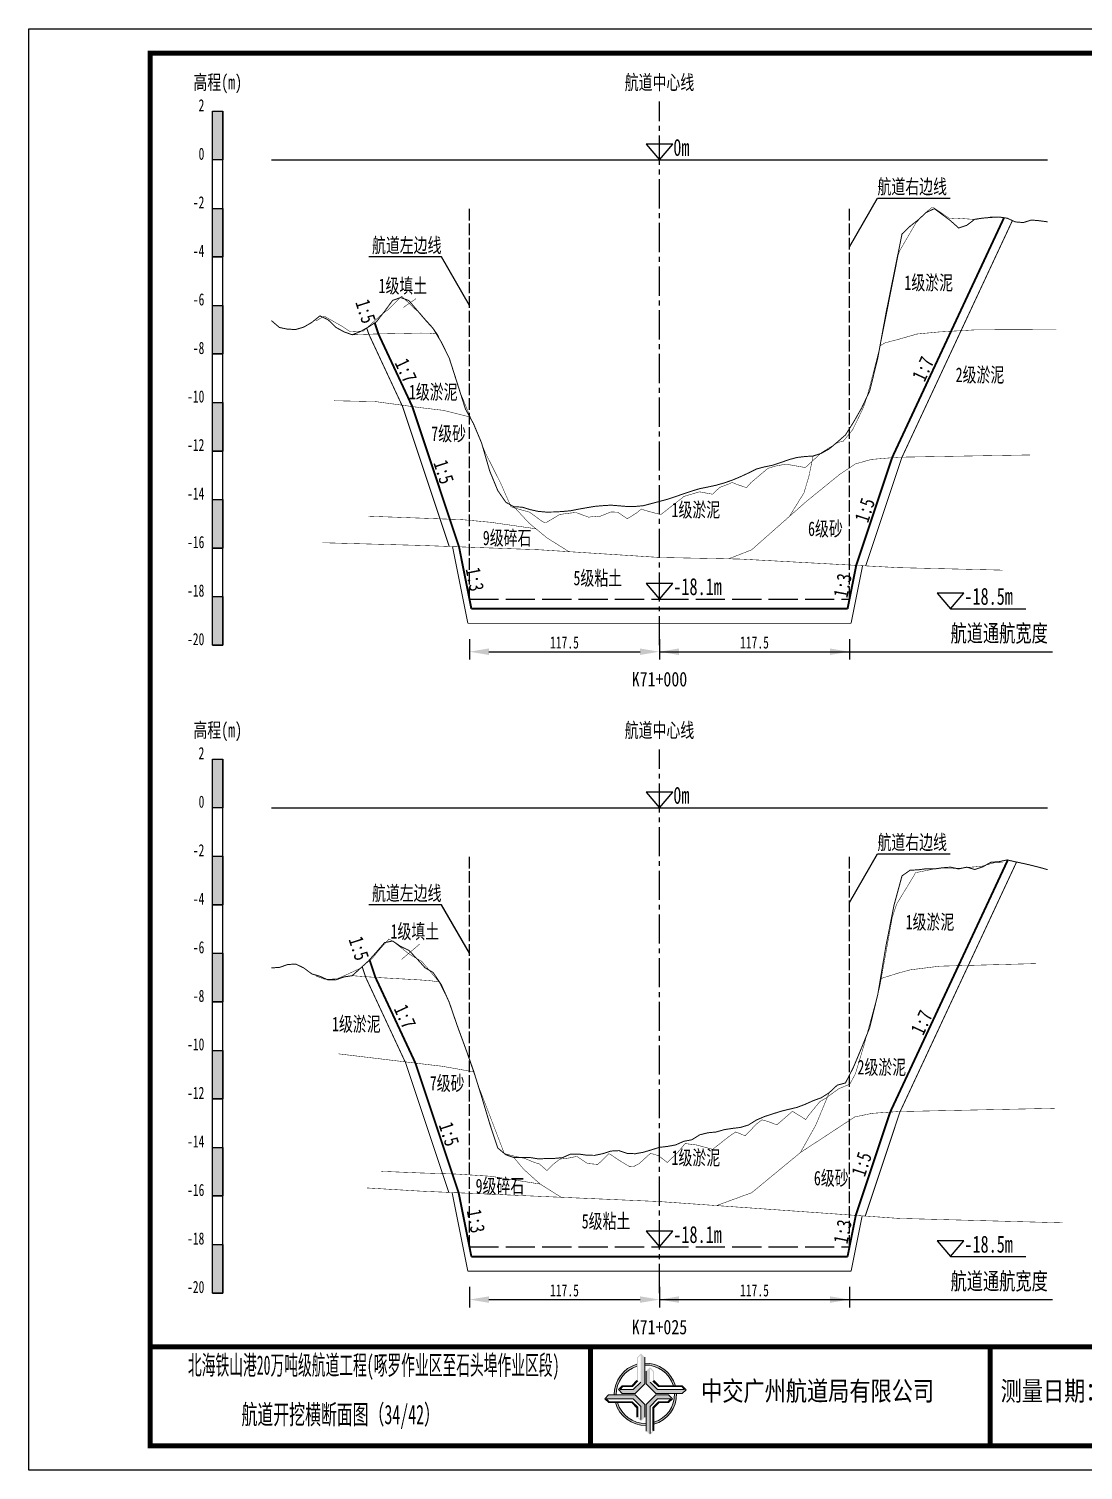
# Model space of a CAD drawing. Header units: millimetres. Extents: x 0 to 1680, y -8762 to 0.
# Drawn here: x 630 to 847.3, y -7425 to -7128 of the extents above; entities that cross this region are included whole.
import ezdxf
from ezdxf.enums import TextEntityAlignment as Align

# ---------------------------------------------------------------- set-up
doc = ezdxf.new("R2010")
doc.units = ezdxf.units.MM
for name, pattern in [('ACAD_ISO02W100', [15, 12, -3]), ('ACAD_ISO05W100', [33, 24, -3, 0, -3, 0, -3]), ('CENTER2', [1.125, 0.75, -0.125, 0.125, -0.125])]:
    doc.linetypes.add(name, pattern=pattern)
for name, color, linetype in [('0-桩号', 1, 'Continuous'), ('0-航道左右边线标注', 8, 'Continuous'), ('1-疏浚底高', 7, 'Continuous'), ('1-通航宽度', 7, 'Continuous'), ('1-通航底高', 7, 'Continuous'), ('202601', 5, 'Continuous'), ('DMX', 20, 'Continuous'), ('L1', 7, 'Continuous'), ('图幅外框线', 145, 'Continuous'), ('地质分层', 6, 'Continuous'), ('坡比', 1, 'Continuous'), ('尺寸标注', 1, 'Continuous'), ('开挖线', 4, 'Continuous'), ('标尺', 7, 'Continuous'), ('超挖线', 3, 'Continuous'), ('辅助框', 7, 'Continuous'), ('通航底面线', 7, 'ACAD_ISO02W100')]:
    doc.layers.add(name, color=color, linetype=linetype)
doc.styles.get("Standard").update_dxf_attribs({"font": 'arial.ttf'})
doc.styles.add('仿宋', font='仿宋_GB2312.ttf', dxfattribs={"width": 0.8})
doc.styles.add('仿宋GB2312', font='仿宋_GB2312.ttf', dxfattribs={"width": 0.7, "height": 2.5})
doc.styles.add('仿宋体', font='仿宋_GB2312.ttf', dxfattribs={"width": 0.8})
doc.dimstyles.new('2000', dxfattribs={"dimtxt": 3, "dimasz": 2.5, "dimexe": 1.25, "dimexo": 0.625, "dimtad": 1, "dimlfac": 2, "dimdsep": 46, "dimtxsty": 'Standard', "dimcen": 2.5, "dimadec": 0, "dimazin": 0, "dimtfac": 1, "dimtmove": 0, "dimatfit": 3, "dimfxl": 0, "dimarcsym": 0})

# ---------------------------------------------------------------- blocks, each defined once
blk = doc.blocks.new('标尺')
at = {"layer": '标尺', "linetype": 'Continuous'}
for points in [[(-2.116669999959413, 100), (0, 100), (0, 90), (-2.116669999959413, 90)], [(-2.116669999959413, 80), (0, 80), (0, 70), (-2.116669999959413, 70)], [(-2.116669999959413, 60), (0, 60), (0, 50), (-2.116669999959413, 50)], [(-2.116669999959413, 40), (0, 40), (0, 30), (-2.116669999959413, 30)], [(-2.116669999959413, 20), (0, 20), (0, 10), (-2.116669999959413, 10)], [(-2.116669999959413, 0), (0, 0), (0, -10), (-2.116669999959413, -10)]]:
    blk.add_hatch(color=256, dxfattribs=at).paths.add_polyline_path(points)
for p, q in [((-2.116669999959413, -10), (-2.116669999959413, 100)), ((0, -10), (0, 100)), ((-2.116669999959413, 80), (0, 80)), ((-2.116669999959413, 70), (0, 70)), ((-2.116669999959413, 60), (0, 60)), ((-2.116669999959413, 50), (0, 50)), ((-2.116669999959413, 40), (0, 40)), ((-2.116669999959413, 30), (0, 30)), ((-2.116669999959413, 20), (0, 20)), ((-2.116669999959413, 10), (0, 10)), ((-2.116669999959413, 0), (0, 0)), ((-2.116669999959413, -10), (0, -10))]:
    blk.add_line(p, q, dxfattribs=at)
at = {"layer": '标尺'}
for points in [[(-2.116669999959413, 100), (0, 100), (0, 90), (-2.116669999959413, 90)], [(-2.116669999959413, 100), (0, 100), (0, 90), (-2.116669999959413, 90)], [(-2.116669999959413, 80), (0, 80), (0, 70), (-2.116669999959413, 70)], [(-2.116669999959413, 80), (0, 80), (0, 70), (-2.116669999959413, 70)], [(-2.116669999959413, 60), (0, 60), (0, 50), (-2.116669999959413, 50)], [(-2.116669999959413, 60), (0, 60), (0, 50), (-2.116669999959413, 50)], [(-2.116669999959413, 40), (0, 40), (0, 30), (-2.116669999959413, 30)], [(-2.116669999959413, 40), (0, 40), (0, 30), (-2.116669999959413, 30)], [(-2.116669999959413, 20), (0, 20), (0, 10), (-2.116669999959413, 10)], [(-2.116669999959413, 20), (0, 20), (0, 10), (-2.116669999959413, 10)], [(-2.116669999959413, 0), (0, 0), (0, -10), (-2.116669999959413, -10)], [(-2.116669999959413, 0), (0, 0), (0, -10), (-2.116669999959413, -10)]]:
    blk.add_lwpolyline(points, close=True, dxfattribs=at)
at = {"layer": '标尺', "style": '仿宋GB2312', "width": 0.7}
blk.add_text('高程(m)', height=3, dxfattribs=at).set_placement((-1.058334999950603, 106.0000000009313), align=Align.MIDDLE_CENTER)
for s, p in [('2', (-3.816669999971054, 100)), ('0', (-3.816669999971054, 90)), ('-2', (-3.816669999971054, 80)), ('-4', (-3.816669999971054, 70)), ('-6', (-3.816669999971054, 60)), ('-8', (-3.816669999971054, 50)), ('-10', (-3.816669999971054, 40)), ('-12', (-3.816669999971054, 30)), ('-14', (-3.816669999971054, 20)), ('-16', (-3.816669999971054, 10)), ('-18', (-3.816669999971054, 0)), ('-20', (-3.816669999971054, -10))]:
    blk.add_text(s, height=2.5, dxfattribs=at).set_placement(p, align=Align.RIGHT)
blk = doc.blocks.new('通航底高')
at = {"layer": '1-通航底高'}
for p, q in [((-2.762494692986365, 3.232132659759372), (5.923793651163578e-06, 6.932765245437622e-06)), ((2.762506540631875, 3.232132659759372), (-2.762494692986365, 3.232132659759372)), ((5.923793651163578e-06, 6.932765245437622e-06), (2.762506540631875, 3.232132659759372))]:
    blk.add_line(p, q, dxfattribs=at)
at = {"layer": '1-通航底高', "style": '仿宋', "width": 0.7}
blk.add_attdef('通航底高', (2.856129719933961, 0.8203305718488991), '', height=3.5, dxfattribs=at)
blk = doc.blocks.new('疏浚底高')
at = {"layer": '1-疏浚底高'}
for p, q in [((-2.762500616780017, 3.232125726994127), (0, 0)), ((2.762500616838224, 3.232125726994127), (-2.762500616780017, 3.232125726994127)), ((0, 0), (2.762500616838224, 3.232125726994127)), ((-5.923793651163578e-06, -6.932765245437622e-06), (15.51466270413067, -6.932765245437622e-06))]:
    blk.add_line(p, q, dxfattribs=at)
at = {"layer": '1-疏浚底高', "style": '仿宋', "width": 0.7}
blk.add_attdef('疏浚底高', (2.856123796140309, 0.8203236390836537), '', height=3.5, dxfattribs=at)
blk = doc.blocks.new('*D268')
at = {"layer": 'Defpoints', "color": 0}
for p in [(720.8333333354631, -7245.5), (760, -7245.5), (760, -7256.352333929363)]:
    blk.add_point(p, dxfattribs=at)
at = {"layer": '尺寸标注', "color": 0, "lineweight": -2, "ltscale": 0.5}
for p, q in [((720.8333333354631, -7253.75), (720.8333333354631, -7257.952333929364)), ((760, -7253.75), (760, -7257.952333929364)), ((724.8333333354631, -7256.352333929363), (756, -7256.352333929363))]:
    blk.add_line(p, q, dxfattribs=at)
at = {"layer": '尺寸标注', "color": 0}
for points in [[(724.8333333354631, -7255.685667262696), (724.8333333354631, -7257.01900059603), (720.8333333354631, -7256.352333929363)], [(756, -7257.01900059603), (756, -7255.685667262696), (760, -7256.352333929363)]]:
    blk.add_solid(points, dxfattribs=at)
at = {"layer": '尺寸标注', "color": 0, "insert": (740.4166666677315, -7254.455905357935), "char_height": 2.5, "attachment_point": 5, "style": '仿宋GB2312'}
blk.add_mtext('117.5', dxfattribs=at)
blk = doc.blocks.new('*D269')
at = {"layer": 'Defpoints', "color": 0}
for p in [(720.8333333328801, -7379), (760, -7379), (760, -7389.852303431233)]:
    blk.add_point(p, dxfattribs=at)
at = {"layer": '尺寸标注', "color": 0, "lineweight": -2, "ltscale": 0.5}
for p, q in [((720.8333333328801, -7387.25), (720.8333333328801, -7391.452303431233)), ((760, -7387.25), (760, -7391.452303431233)), ((724.8333333328801, -7389.852303431233), (756, -7389.852303431233))]:
    blk.add_line(p, q, dxfattribs=at)
at = {"layer": '尺寸标注', "color": 0}
for points in [[(724.8333333328801, -7389.185636764566), (724.8333333328801, -7390.5189700979), (720.8333333328801, -7389.852303431233)], [(756, -7390.5189700979), (756, -7389.185636764566), (760, -7389.852303431233)]]:
    blk.add_solid(points, dxfattribs=at)
at = {"layer": '尺寸标注', "color": 0, "insert": (740.41666666644, -7387.955874859805), "char_height": 2.5, "attachment_point": 5, "style": '仿宋GB2312'}
blk.add_mtext('117.5', dxfattribs=at)
blk = doc.blocks.new('*D325')
at = {"layer": 'Defpoints', "color": 0}
for p in [(760, -7245.5), (799.1666666673218, -7245.5), (799.1666666673218, -7256.352279877219)]:
    blk.add_point(p, dxfattribs=at)
at = {"layer": '尺寸标注', "color": 0, "lineweight": -2, "ltscale": 0.5}
for p, q in [((760, -7253.75), (760, -7257.95227987722)), ((799.1666666673218, -7253.75), (799.1666666673218, -7257.95227987722)), ((764, -7256.352279877219), (795.1666666673218, -7256.352279877219))]:
    blk.add_line(p, q, dxfattribs=at)
at = {"layer": '尺寸标注', "color": 0}
for points in [[(764, -7255.685613210552), (764, -7257.018946543886), (760, -7256.352279877219)], [(795.1666666673218, -7257.018946543886), (795.1666666673218, -7255.685613210552), (799.1666666673218, -7256.352279877219)]]:
    blk.add_solid(points, dxfattribs=at)
at = {"layer": '尺寸标注', "color": 0, "insert": (779.5833333336609, -7254.455851305791), "char_height": 2.5, "attachment_point": 5, "style": '仿宋GB2312'}
blk.add_mtext('117.5', dxfattribs=at)
blk = doc.blocks.new('*D326')
at = {"layer": 'Defpoints', "color": 0}
for p in [(760, -7379), (799.1666666673218, -7379), (799.1666666673218, -7389.852249368153)]:
    blk.add_point(p, dxfattribs=at)
at = {"layer": '尺寸标注', "color": 0, "lineweight": -2, "ltscale": 0.5}
for p, q in [((760, -7387.25), (760, -7391.452249368153)), ((799.1666666673218, -7387.25), (799.1666666673218, -7391.452249368153)), ((764, -7389.852249368153), (795.1666666673218, -7389.852249368153))]:
    blk.add_line(p, q, dxfattribs=at)
at = {"layer": '尺寸标注', "color": 0}
for points in [[(764, -7389.185582701486), (764, -7390.51891603482), (760, -7389.852249368153)], [(795.1666666673218, -7390.51891603482), (795.1666666673218, -7389.185582701486), (799.1666666673218, -7389.852249368153)]]:
    blk.add_solid(points, dxfattribs=at)
at = {"layer": '尺寸标注', "color": 0, "insert": (779.5833333336609, -7387.955820796725), "char_height": 2.5, "attachment_point": 5, "style": '仿宋GB2312'}
blk.add_mtext('117.5', dxfattribs=at)

msp = doc.modelspace()

# ---------------------------------------------------------------- hatches: boundary and pattern name
at = {"layer": '辅助框'}
h = msp.add_hatch(color=5, dxfattribs=at)
h.paths.add_polyline_path([(756.9546421006704, -7401.745531914723), (756.1757059281852, -7400.967633330833), (755.3669512681747, -7401.776153838646), (755.3669512681747, -7406.536597661984), (754.2904413530017, -7407.612023077023), (752.3438002488698, -7407.612023077023), (751.5476570176864, -7408.407358599197), (752.3430715379502, -7409.199178399098), (754.9786409013356, -7409.199178399098), (756.9546421006704, -7407.223855132592)])
h.paths.add_polyline_path([(756.1454878373827, -7406.835033672583), (754.5901777513112, -7408.390380010616), (751.8645652055527, -7408.390380010616), (752.4652603746141, -7407.792388775122), (754.4098916063095, -7407.792388775122), (755.5465556779588, -7406.624466802608), (755.5465556779588, -7401.865021880639), (756.1454878373827, -7401.267331255448)], flags=16)
h = msp.add_hatch(color=5, dxfattribs=at)
edge = h.paths.add_edge_path()
edge.add_ellipse((757.1048981645192, -7409.349361724388), major_axis=(-6.017077195920141, 1.733884546287947e-06), ratio=0.9999999825377229, start_angle=-73.21171767175571, end_angle=1.446762146054482, ccw=False)
edge.add_line((755.3669512681747, -7403.588740435135), (755.3669512681747, -7403.167564622652))
edge.add_ellipse((757.1048981645192, -7409.349361724388), major_axis=(-6.421454345493813, 3.783831980513644e-06), ratio=0.9999999825377264, start_angle=-74.29719975771904, end_angle=1.35689506309039)
edge.add_line((750.6852443925525, -7409.501418438208), (751.0897390788878, -7409.501279625189))
edge = h.paths.add_edge_path()
edge.add_ellipse((757.1048981645192, -7409.349361724388), major_axis=(-6.017077195920906, 2.624791690933952e-07), ratio=0.9999999825377339, start_angle=196.7802887631043, end_angle=271.43091869106274, ccw=False)
edge.add_line((762.8657615312125, -7407.612217217457), (763.2869208646501, -7407.612217217457))
edge.add_ellipse((757.1048981645192, -7409.349361724388), major_axis=(-6.42145434549481, 2.055023733972632e-07), ratio=0.9999999825377471, start_angle=195.6953323995753, end_angle=271.3407921785149)
edge.add_line((756.9546421006704, -7402.929665483964), (756.9546421006704, -7403.334160818589))
edge = h.paths.add_edge_path()
edge.add_ellipse((757.1048981645192, -7409.349361724388), major_axis=(-6.421454345494847, 2.398647111377442e-07), ratio=0.9999999825377328, start_angle=105.7065267224622, end_angle=181.3336320078198)
edge.add_line((763.5246130754139, -7409.199907793533), (763.120118992218, -7409.199907793533))
edge.add_ellipse((757.1048981645192, -7409.349361724388), major_axis=(-6.017077195920033, 3.038804149501319e-06), ratio=0.9999999825377467, start_angle=106.79232762585761, end_angle=181.4233031416354, ccw=False)
edge.add_line((758.8432505388047, -7415.109860479367), (758.8432505388047, -7415.531044626963))
edge = h.paths.add_edge_path()
edge.add_ellipse((757.1048981645192, -7409.349361724388), major_axis=(6.017077195919978, 2.129043967020969e-06), ratio=0.9999999825377341, start_angle=196.8039056354283, end_angle=271.4347580706571, ccw=False)
edge.add_line((751.3447520372058, -7411.088882915747), (750.9235845126296, -7411.089027449381))
edge.add_ellipse((757.1048981645192, -7409.349361724388), major_axis=(6.421454345494965, 1.010893226884053e-06), ratio=0.9999999825377122, start_angle=195.7186902341801, end_angle=271.3444001294426)
edge.add_line((757.2555596849108, -7415.769048223508), (757.2555596849108, -7415.364552247775))
h = msp.add_hatch(color=5, dxfattribs=at)
h.paths.add_polyline_path([(759.2303930924918, -7409.199907793533), (764.7087164384509, -7409.199907793533), (765.4866149797226, -7408.420971685421), (764.6780945359851, -7407.612217217457), (759.9176505204822, -7407.612217217457), (758.8422251481796, -7406.53570710994), (758.8422251481796, -7404.589066240799), (758.0468895402636, -7403.792922881616), (757.255069890001, -7404.588337358963), (757.255069890001, -7407.223906744015)])
h.paths.add_polyline_path([(758.0638683000292, -7406.835443487179), (758.0638683000292, -7404.109831133377), (758.6618594285633, -7404.7105261531), (758.6618594285633, -7406.655157427323), (759.8297815507437, -7407.791821563255), (764.5892263871814, -7407.791821563255), (765.186916990825, -7408.390753594411), (759.6192146592821, -7408.390753594411)], flags=16)
h = msp.add_hatch(color=5, dxfattribs=at)
h.paths.add_polyline_path([(754.9782503556992, -7409.49994512273), (749.4999273301746, -7409.50182517649), (748.722296138146, -7410.281028228294), (749.5310940782215, -7411.089505327714), (754.2915378373648, -7411.087871709836), (755.3673325639452, -7412.164012334835), (755.3680006059195, -7414.110653374684), (756.1636093950058, -7414.90652363826), (756.9551560136463, -7414.110837432396), (756.954251555034, -7411.475268389237)])
h.paths.add_polyline_path([(756.1455864884938, -7411.86400901438), (756.1465218583728, -7414.589621367943), (755.5483246263052, -7413.989131426346), (755.5476572892751, -7412.044500322831), (754.3793451341178, -7410.908237114918), (749.6199005754079, -7410.909870391381), (749.0220044663931, -7410.311143438351), (754.5897064988698, -7410.309232793819)], flags=16)
h = msp.add_hatch(color=5, dxfattribs=at)
h.paths.add_polyline_path([(759.2315609056141, -7409.499116607201), (757.2555596849108, -7411.474439873708), (757.2555596849108, -7416.952763262284), (758.0344958787645, -7417.730661675465), (758.8432505388047, -7416.922141167653), (758.8432505388047, -7412.161697344315), (759.9197604539479, -7411.086271929276), (761.8664015580798, -7411.086271929276), (762.6625447679247, -7410.290936407101), (761.867130247661, -7409.499116607201)])
h.paths.add_polyline_path([(759.6200240770067, -7410.307915166866), (762.3456365800585, -7410.307915166866), (761.7449414323355, -7410.905906231177), (759.8003101793016, -7410.905906231177), (758.6636461076523, -7412.07382820369), (758.6636461076523, -7416.833273125661), (758.0647139695669, -7417.430963750851), (758.0647139695669, -7411.863261333716)], flags=16)

# ---------------------------------------------------------------- linework, layer by layer
at = {"layer": '0-航道左右边线标注'}
for points in [[(799.1666666668034, -7172.907582468641), (804.9401693587288, -7162.907582468657), (819.9401693587288, -7162.907582468701)], [(720.8333333330256, -7184.999999999898), (715.0598306411584, -7174.999999999882), (700.0598306411584, -7174.999999999838)], [(799.1666666668034, -7308.01419765965), (804.9401693587288, -7298.014197659666), (819.9401693587288, -7298.01419765971)], [(720.8333333330256, -7318.499999998967), (715.0598306411584, -7308.49999999895), (700.0598306411584, -7308.499999998907)]]:
    msp.add_lwpolyline(points, dxfattribs=at)
at = {"layer": '0-航道左右边线标注', "linetype": 'ACAD_ISO02W100', "ltscale": 0.2}
for points in [[(720.8333333333721, -7245.5), (720.8333333336059, -7164.999999999898)], [(799.1666666666279, -7245.5), (799.1666666668616, -7165.000000000102)], [(720.8333333333721, -7379), (720.8333333336059, -7298.499999998967)], [(799.1666666666279, -7379), (799.1666666668616, -7298.499999999171)]]:
    msp.add_lwpolyline(points, dxfattribs=at)
at = {"layer": '1-通航宽度'}
for points in [[(760, -7256.35), (841, -7256.35)], [(760, -7389.85), (841, -7389.85)]]:
    msp.add_lwpolyline(points, dxfattribs=at)
at = {"layer": '202601', "color": 1, "linetype": 'Continuous', "const_width": 0.1}
for points in [[(689.165999999999, -7188.199999999764), (690.6797037037031, -7187.349998950725), (690.876370370369, -7187.200000285866), (694.4130370370361, -7189.200000762707), (696.3063703703691, -7190.450000762707), (698.8563703703691, -7190.299999713658), (698.9563703703691, -7190.299999713658), (699.279703703703, -7189.999999999767), (702.2430370370361, -7187.300000190498), (702.5730370370361, -7187.000000476608), (702.9863703703691, -7186.649999618297), (704.029703703703, -7185.899999141457), (706.866370370369, -7183.099999427566), (709.626370370369, -7185.750000476608), (710.6930370370361, -7186.649999618297), (711.3630370370361, -7187.449998855358), (713.256370370369, -7189.549999236828), (714.2163703703691, -7190.899999141457), (716.2497037037031, -7194.999999999767), (716.7163703703691, -7196.050000190498), (718.9597037037031, -7203.000001907116), (720.6830370370361, -7207.199997901684), (723.0830370370361, -7212.849998473885), (724.1030370370361, -7215.349998473885), (727.2963703703691, -7221.700000762707), (729.3297037037031, -7226.350002288586), (729.639703703703, -7226.599998473885), (730.3597037037031, -7226.799998283146), (733.2163703703691, -7227.600002288575), (735.9697037037031, -7229.600000381237), (736.6197037037031, -7229.749999046086), (739.503037037036, -7228.049998283146), (739.5630370370361, -7228.049998283146), (742.6863703703691, -7227.649998664623), (743.2963703703691, -7227.849998473885), (745.4463703703691, -7228.649997710949), (746.383037037036, -7228.400001525646), (747.513037037036, -7228.550000190498), (749.9830370370361, -7227.550001144176), (751.4063703703691, -7227.600002288575), (753.366370370369, -7228.949999809025), (755.1463703703691, -7227.849998473885), (756.2830370370361, -7226.950001716374), (757.0730370370361, -7227.249999046096), (760.279703703703, -7228.099999427555), (764.506370370369, -7224.800000190498), (765.0530370370361, -7224.349999427555), (768.259703703703, -7223.400001525646), (768.519703703703, -7223.449997901684), (770.9330370370361, -7223.899998664623), (772.4163703703691, -7222.499999999767), (774.3963703703691, -7221.750001907116), (774.9897037037031, -7221.449999809025), (775.6197037037031, -7221.750001907116), (777.9397037037031, -7222.550001144176), (778.8230370370361, -7221.550002097847), (782.3030370370361, -7218.600001334908), (782.5630370370361, -7218.499999046096), (783.9197037037031, -7218.099999427555), (785.4930370370361, -7217.800002097847), (786.0663703703691, -7217.699999809025), (790.0763703703691, -7218.400001525646), (790.996370370369, -7217.550001144176), (793.4430370370361, -7215.300002097847), (796.019703703703, -7213.699998855358), (796.8397037037031, -7213.200001716374), (797.8563703703691, -7213.000001907116), (799.7963703703691, -7210.650000571975), (801.8430370370361, -7206.449999809032), (802.3197037037031, -7205.250000953434), (803.0930370370361, -7202.699999809032), (805.5463703703691, -7193.150000571964), (808.8597037037031, -7176.449999809032), (809.2297037037031, -7174.550000428917), (809.5597037037031, -7173.650000095135), (812.886370370369, -7167.949999570614), (815.1197037037031, -7165.650000571964), (816.1863703703691, -7164.800000190498), (816.4363703703691, -7164.800000190498), (819.8397037037031, -7167.100000381237), (821.0630370370361, -7167.000000476608), (825.2330370370361, -7167.300000190498), (825.8797037037031, -7167.150000333546), (828.4163703703691, -7166.749999522926), (830.1797037037031, -7166.799999475246), (830.8330370370361, -7166.799999475246)], [(689.166000000198, -7323.14999999907), (690.603037037235, -7323.69999980833), (690.893037037235, -7323.79999971297), (691.7930370372351, -7323.850000857379), (693.573037037235, -7323.750000952739), (695.623037037235, -7322.84999942686), (698.1997037039021, -7321.65000057127), (700.3763703705681, -7319.90000104811), (700.823037037235, -7319.499999045402), (702.263037037235, -7317.749999522228), (704.239703703902, -7315.549999236129), (705.266370370568, -7316.19999980833), (706.5530370372351, -7317.199998854659), (708.316370370568, -7318.599999903701), (709.896370370568, -7319.550000189804), (710.989703703902, -7320.149999617599), (714.529703703902, -7324.350000380538), (716.353037037235, -7327.90000057127), (716.856370370568, -7329.15000057127), (720.269703703902, -7338.899999617599), (722.106370370568, -7344.200001715679), (722.219703703902, -7344.550000189804), (722.609703703902, -7345.650001524951), (728.013037037235, -7359.749999999069), (730.066370370568, -7360.299998282451), (730.5563703705681, -7360.40000057127), (732.196370370568, -7360.749999045402), (734.236370370568, -7361.59999942686), (735.236370370568, -7361.900001524951), (736.7930370372351, -7363.249999045387), (738.0597037039021, -7361.999999045402), (739.496370370568, -7360.89999771025), (741.1730370372351, -7360.699997900989), (742.966370370568, -7360.34999942686), (745.159703703902, -7361.799999236129), (747.2930370372351, -7361.999999045402), (749.573037037235, -7359.800001143478), (749.993037037235, -7360.00000095275), (751.446370370568, -7360.999999999069), (753.843037037235, -7362.44999980833), (754.5563703705681, -7362.50000095275), (755.7863703705681, -7361.850000380538), (758.163037037235, -7359.699998854659), (759.7997037039021, -7360.200000762008), (761.613037037235, -7361.59999942686), (763.696370370568, -7359.600001334213), (765.2963703705681, -7357.700000762008), (767.686370370568, -7357.99999809172), (769.889703703902, -7358.60000228788), (770.956370370568, -7358.899999617599), (774.256370370568, -7356.300002097152), (775.706370370568, -7355.299998282451), (777.6763703705681, -7356.100002287887), (780.016370370568, -7353.649998663921), (781.136370370568, -7352.799998282451), (782.516370370568, -7353.199997900989), (784.1930370372351, -7353.84999847319), (785.8130370372351, -7352.44999980833), (787.413037037235, -7351.050001143478), (789.196370370568, -7352.14999771025), (790.153037037235, -7352.750001906421), (790.846370370568, -7351.74999809172), (793.0697037039021, -7349.049998282451), (794.2897037039021, -7348.350001334213), (796.963037037235, -7346.399999617599), (799.253037037235, -7345.450001715679), (800.396370370568, -7343.300000189804), (802.1563703705681, -7337.44999980833), (805.333037037235, -7325.700000285171), (805.396370370568, -7325.4499993315), (805.566370370568, -7324.499999045402), (808.006370370568, -7310.999999999069), (808.889703703902, -7308.350000142109), (812.4497037039021, -7302.49999976065), (812.739703703902, -7301.900000332851), (812.7963703705681, -7301.900000332851), (812.946370370568, -7301.850000380538), (816.969703703902, -7301.049999951389), (818.213037037235, -7300.90000009444), (821.456370370568, -7300.999999999069), (821.973037037235, -7300.950000046749), (825.316370370568, -7300.650000332851), (826.3030370372351, -7300.550000428229), (826.469703703902, -7300.550000428229), (829.119703703902, -7299.799999951389), (829.196370370568, -7299.799999951389), (830.833037037235, -7299.700000046749)]]:
    msp.add_lwpolyline(points, dxfattribs=at)
at = {"layer": 'DMX', "color": 7, "linetype": 'Continuous', "const_width": 0.2}
for points in [[(680, -7188.120000000112), (680, -7188.120000000112), (681.6666666666279, -7189.544999999925), (683.3333333333721, -7189.884999999776), (685, -7189.959999999963), (686.6666666666279, -7189.464999999851), (688.3333333333721, -7188.5), (690, -7187.149999999907), (691.6666666666279, -7187.930000000168), (693.3333333333721, -7189.535000000149), (695, -7190.450000000186), (696.6666666666279, -7191.044999999925), (698.3333333333721, -7190.384999999776), (700, -7189.450000000186), (701.6666666666279, -7188.354999999981), (703.3333333333721, -7186.220000000205), (705, -7183.950000000186), (706.6666666666279, -7183.370000000112), (708.3333333333721, -7183.990000000224), (710, -7185.944999999832), (711.6666666666279, -7187.910000000149), (713.3333333333721, -7189.754999999888), (715, -7192.5), (716.6666666666279, -7195.85999999987), (718.3333333333721, -7201.075000000186), (720, -7206.339999999851), (721.6666666666279, -7209.35999999987), (723.3333333333721, -7213.350000000093), (725, -7219.089999999851), (726.6666666666279, -7223.145000000019), (728.3333333333721, -7225.555000000168), (730, -7226.479999999981), (731.6666666666279, -7226.555000000168), (733.3333333333721, -7227.064999999944), (735, -7227.435000000056), (736.6666666666279, -7227.580000000075), (738.3333333333721, -7227.555000000168), (740, -7227.459999999963), (741.6666666666279, -7227.305000000168), (743.3333333333721, -7226.975000000093), (745, -7226.680000000168), (746.6666666666279, -7226.399999999907), (748.3333333333721, -7226.254999999888), (750, -7226.149999999907), (751.6666666666279, -7226.285000000149), (753.3333333333721, -7226.430000000168), (755, -7226.419999999925), (756.6666666666279, -7226.26500000013), (758.3333333333721, -7225.825000000186), (760, -7225.379999999888), (761.6666666666279, -7224.939999999944), (763.3333333333721, -7224.379999999888), (765, -7223.799999999814), (766.6666666666279, -7223.245000000112), (768.3333333333721, -7222.740000000224), (770, -7222.410000000149), (771.6666666666279, -7222.044999999925), (773.3333333333721, -7221.575000000186), (775, -7221), (776.6666666666279, -7220.299999999814), (778.3333333333721, -7219.529999999795), (780, -7218.694999999832), (781.6666666666279, -7218.259999999776), (783.3333333333721, -7217.924999999814), (785, -7217.370000000112), (786.6666666666279, -7216.779999999795), (788.3333333333721, -7216.330000000075), (790, -7216.129999999888), (791.6666666666279, -7216.024999999907), (793.3333333333721, -7215.48499999987), (795, -7214.555000000168), (796.6666666666279, -7213.149999999907), (798.3333333333721, -7211.694999999832), (800, -7209.055000000168), (801.6666666666279, -7206.154999999795), (803.3333333333721, -7202.629999999888), (805, -7195.85999999987), (806.6666666666279, -7186.714999999851), (808.3333333333721, -7178.48499999987), (810, -7170.270000000019), (811.6666666666279, -7168.674999999814), (813.3333333333721, -7167.370000000112), (815, -7165.825000000186), (816.6666666666279, -7165.055000000168), (818.3333333333721, -7166.299999999814), (820, -7167.544999999925), (821.6666666666279, -7169.035000000149), (823.3333333333721, -7168.5), (825, -7167.23499999987), (826.6666666666279, -7167.004999999888), (828.3333333333721, -7166.85999999987), (830, -7166.774999999907), (831.6666666666279, -7167.020000000019), (833.3333333333721, -7167.779999999795), (835, -7167.924999999814), (836.6666666666279, -7167.395000000019), (838.3333333333721, -7167.544999999925), (839.9999999999995, -7167.770000000019)], [(679.9999999999995, -7321.5), (679.9999999999995, -7321.5), (681.6666666666279, -7321.404999999795), (683.3333333333721, -7320.814999999944), (685, -7320.705000000075), (686.6666666666279, -7321.5), (688.3333333333721, -7322.740000000224), (690, -7323.23499999987), (691.6666666666279, -7323.98499999987), (693.3333333333721, -7323.944999999832), (695, -7323.354999999981), (696.6666666666279, -7323.10999999987), (698.3333333333721, -7321.595000000205), (700, -7320.084999999963), (701.6666666666279, -7318.220000000205), (703.3333333333721, -7316.285000000149), (705, -7315.964999999851), (706.6666666666279, -7317.089999999851), (708.3333333333721, -7317.89000000013), (710, -7319.60999999987), (711.6666666666279, -7321.470000000205), (713.3333333333721, -7322.444999999832), (715, -7324.895000000019), (716.6666666666279, -7328.604999999981), (718.3333333333721, -7333.459999999963), (720, -7337.995000000112), (721.6666666666279, -7342.680000000168), (723.3333333333721, -7348.020000000019), (725, -7353.575000000186), (726.6666666666279, -7358.604999999981), (728.3333333333721, -7360.004999999888), (730, -7360.580000000075), (731.6666666666279, -7360.540000000037), (733.3333333333721, -7360.580000000075), (735, -7360.850000000093), (736.6666666666279, -7360.790000000037), (738.3333333333721, -7360.759999999776), (740, -7360.600000000093), (741.6666666666279, -7359.875), (743.3333333333721, -7359.854999999981), (745, -7360.100000000093), (746.6666666666279, -7360.129999999888), (748.3333333333721, -7359.774999999907), (750, -7359.245000000112), (751.6666666666279, -7359.154999999795), (753.3333333333721, -7359.729999999981), (755, -7359.794999999925), (756.6666666666279, -7359.495000000112), (758.3333333333721, -7359), (760, -7358.479999999981), (761.6666666666279, -7358.285000000149), (763.3333333333721, -7357.979999999981), (765, -7357.240000000224), (766.6666666666279, -7356.919999999925), (768.3333333333721, -7355.879999999888), (770, -7355.479999999981), (771.6666666666279, -7355.314999999944), (773.3333333333721, -7354.839999999851), (775, -7354.580000000075), (776.6666666666279, -7354.379999999888), (778.3333333333721, -7353.879999999888), (780, -7352.839999999851), (781.6666666666279, -7352.125), (783.3333333333721, -7351.589999999851), (785, -7351.055000000168), (786.6666666666279, -7350.645000000019), (788.3333333333721, -7350.25), (790, -7349.625), (791.6666666666279, -7348.870000000112), (793.3333333333721, -7348.270000000019), (795, -7347.209999999963), (796.6666666666279, -7345.645000000019), (798.3333333333721, -7345.220000000205), (800, -7341.950000000186), (801.6666666666279, -7337.964999999851), (803.3333333333721, -7333.830000000075), (805, -7326.98499999987), (806.6666666666279, -7317.080000000075), (808.3333333333721, -7308.645000000019), (810, -7302.535000000149), (811.6666666666279, -7301.375), (813.3333333333721, -7301.294999999925), (815, -7301.069999999832), (816.6666666666279, -7301.115000000224), (818.3333333333721, -7300.875), (820, -7300.745000000112), (821.6666666666279, -7301.10999999987), (823.3333333333721, -7300.740000000224), (825, -7301.225000000093), (826.6666666666279, -7300.665000000037), (828.3333333333721, -7299.729999999981), (830, -7299.615000000224), (831.6666666666279, -7299.25), (833.3333333333721, -7299.634999999776), (835, -7299.979999999981), (836.6666666666279, -7300.365000000224), (838.3333333333721, -7300.790000000037), (839.9999999999995, -7301.254999999888)]]:
    msp.add_lwpolyline(points, dxfattribs=at)
at = {"layer": 'L1', "linetype": 'CENTER2', "ltscale": 8}
for p, q in [((759.9999999999991, -7255), (759.9999999999991, -7143)), ((759.9999999999991, -7388.499999999069), (759.9999999999991, -7276.499999999069))]:
    msp.add_line(p, q, dxfattribs=at)
at = {"layer": 'L1'}
for p, q in [((757.2374993832191, -7151.767874272773), (759.9999999999991, -7154.999999999767)), ((762.7625006168373, -7151.767874272773), (757.2374993832191, -7151.767874272773)), ((759.9999999999991, -7154.999999999767), (762.7625006168373, -7151.767874272773)), ((679.9999999999991, -7154.999999999767), (839.9999999999991, -7155.000000000233)), ((757.2374993832191, -7285.267874271842), (759.9999999999991, -7288.499999998836)), ((762.7625006168373, -7285.267874271842), (757.2374993832191, -7285.267874271842)), ((759.9999999999991, -7288.499999998836), (762.7625006168373, -7285.267874271842)), ((679.9999999999991, -7288.499999998836), (839.9999999999991, -7288.499999999302))]:
    msp.add_line(p, q, dxfattribs=at)
at = {"layer": '图幅外框线'}
msp.add_lwpolyline([(630.000000000397, -7128), (1050.000000000397, -7128), (1050.000000000397, -7425), (630.000000000397, -7425)], close=True, dxfattribs=at)
at = {"layer": '地质分层', "linetype": 'ACAD_ISO05W100', "ltscale": 0.2, "const_width": 0.1, "flags": 128}
for points in [[(707.1865349095169, -7185.432673484036), (709.8107181683008, -7183.604780761409)], [(805.4670983431861, -7193.297031390946), (806.5454687807942, -7192.693125904072), (809.1669010939077, -7192.009484039154), (813.0817265924998, -7190.886415215675), (817.6598874971969, -7190.458003871609), (825.0522772009717, -7190.03083456913), (832.8549254343379, -7189.98273538053), (841.8250524953473, -7190.033509478904)], [(696.6666666666279, -7191.044999999925), (701.6263013216667, -7190.876567582134), (710.8337391670793, -7190.691105875187), (712.6523352353834, -7190.722701591905), (714.0113140946487, -7190.871634313837)], [(692.9267355322372, -7204.633562992327), (701.4725247857859, -7204.813537540846), (710.8337391670793, -7206.073625119403), (715.4886580074672, -7206.621135727502), (720.9064955619397, -7207.982569958083)], [(774.2420498562278, -7237.213550831657), (778.9794869667385, -7235.368604918942), (790.2894948832691, -7225.378725476563), (797.115293583367, -7219.835891952273), (800.3745018290356, -7217.6584113352), (803.6773655246943, -7216.726993548218), (809.1669010939077, -7216.273000119254), (836.3840969317826, -7215.80191832874)], [(791.6666666666279, -7216.024999999907), (790.8079781032866, -7220.19698204007), (789.7861330226297, -7223.628076163121), (786.7675473204581, -7228.489583737217)], [(699.9651730089681, -7228.426077484619), (710.8337391670793, -7228.823626669124), (719.309150608955, -7229.137955182698), (725.2093854261329, -7229.682610584889), (734.529854494147, -7231.017328884453)], [(730, -7226.479999999981), (733.1735576485517, -7229.901915763505), (736.8086640929105, -7232.891412817407), (741.3425862680888, -7235.735022443812)], [(690.5826685376232, -7233.894310333766), (710.8337391670793, -7234.448626669124), (735.1598379031057, -7235.340684198309), (760, -7236.925000000279), (776.75322988478, -7237.264428555965), (809.1669010939077, -7239.022999284789), (830.7743289044593, -7239.54177944269)], [(706.8261000366911, -7319.768533371047), (710.5690775620751, -7316.596972262836)], [(805.5473186055897, -7323.732285527047), (809.1669010939077, -7322.583968078252), (811.7014251645887, -7321.904110503383), (817.7084492428694, -7321.151358481031), (837.5812472632388, -7320.61697199801)], [(696.6666666666279, -7323.10999999987), (702.1269293772057, -7323.501430763863), (710.8337391670793, -7323.992211690173), (712.9812461591791, -7324.164044498466), (714.6808033321286, -7324.425780898426)], [(693.7837834253442, -7339.205191702582), (710.8337391670793, -7341.257250238676), (715.2516712794313, -7341.777287407313), (719.4153418500209, -7342.515911276452), (721.7526615622919, -7342.955527646001)], [(789.0476639249828, -7359.556108243298), (792.2099929531105, -7353.921693413053), (795, -7347.209999999963)], [(771.7622081609443, -7370.477975649294), (779.0110111564863, -7367.830407065805), (789.0476639249828, -7359.556108243298), (800.2460984216304, -7352.216750856023), (803.8532211893471, -7351.468104740139), (809.1669010939077, -7351.111000238452), (841.496739591239, -7350.435932398774)], [(730, -7360.580000000075), (731.9897346168291, -7362.984651915729), (735.4050260463264, -7366.040594914928), (739.7307450934313, -7368.766631686129)], [(702.6419099094346, -7363.421215201262), (710.8337391670793, -7363.757251430769), (718.3385643735528, -7363.994965873193), (725.2472315402701, -7364.441999428906), (735.4050260463264, -7366.040594914928)], [(699.6782943381695, -7366.839993332978), (710.8337391670793, -7367.507251430769), (760, -7369.650000000373), (809.1669010939077, -7373.110999523196), (843.0928546019131, -7374.030820541084)]]:
    msp.add_lwpolyline(points, dxfattribs=at)
at = {"layer": '开挖线', "linetype": 'Continuous', "const_width": 0.4, "flags": 128}
for points in [[(807.9495471685377, -7216.373677248653), (831.025263476593, -7166.925713731038)], [(702.0623817220303, -7190.867783790511), (701.3041731954149, -7188.593158210619)], [(709.0461505377116, -7205.833002681364), (702.0623817220303, -7190.867783790511)], [(718.6806088661965, -7234.736377667407), (709.0461505377116, -7205.833002681364)], [(800.5555072909488, -7238.555796881872), (807.9495471685377, -7216.373677248653)], [(721.2333333325832, -7247.5), (718.6806088661965, -7234.736377667407)], [(798.7666666674154, -7247.5), (800.5555072909488, -7238.555796881872)], [(721.2333333325832, -7247.5), (798.7666666674154, -7247.5)], [(807.560150832187, -7351.218981479674), (831.7981665064685, -7299.280376462984)], [(701.449209561013, -7323.45284695032), (700.2378688353447, -7319.818824773241)], [(709.693911572067, -7341.120065545562), (701.449209561013, -7323.45284695032)], [(718.6024987486708, -7367.845827075917), (709.693911572067, -7341.120065545562)], [(800.466949681906, -7372.498584930949), (807.5601508321865, -7351.218981479674)], [(721.2333333333518, -7381), (718.6024987486708, -7367.845827075917)], [(798.7666666681835, -7381), (800.466949681906, -7372.498584930949)], [(721.2333333333518, -7381), (798.7666666681835, -7381)]]:
    msp.add_lwpolyline(points, dxfattribs=at)
at = {"layer": '超挖线', "linetype": 'ACAD_ISO02W100', "ltscale": 0.5, "const_width": 0.2, "flags": 128}
for points in [[(810.0032854552933, -7216.258523776986), (832.7506018176823, -7167.514274428731)], [(700.0827709038722, -7190.928986878773), (699.6544020873207, -7189.643880429119)], [(706.9120962256361, -7205.545743441154), (700.0908156673777, -7190.928713673374)], [(716.6558471404192, -7234.662128032812), (706.9521843265702, -7205.551139591266)], [(802.5199920974842, -7238.662378004871), (809.9878544790931, -7216.258790860044)], [(720.5000000325831, -7250.5), (717.3374244361694, -7234.687122018284)], [(799.4999999674155, -7250.5), (801.8745281641959, -7238.627359016363)], [(720.4999881524468, -7250.5), (799.499999967416, -7250.5)], [(809.6149075879312, -7351.101645574459), (833.6063063310539, -7299.691505410331)], [(699.4002360105037, -7323.305961841528), (698.714732767578, -7321.249452112751)], [(707.5748949460867, -7340.865029918413), (699.3799857235958, -7323.304510155832)], [(716.573003965917, -7367.757378270393), (707.6103085927662, -7340.869292150941)], [(802.4211085752063, -7372.636143793654), (809.599165077017, -7351.101974288221)], [(720.5000000333512, -7384), (717.2574414755627, -7367.787207211417)], [(799.499999968184, -7384), (801.7817721552424, -7372.591139064961)], [(720.4999881532149, -7384), (799.499999968184, -7384)]]:
    msp.add_lwpolyline(points, dxfattribs=at)
at = {"layer": '辅助框', "color": 5, "linetype": 'Continuous', "lineweight": 0}
for p, q in [((756.9546421006704, -7407.223855132592), (756.9546421006704, -7401.745531914723)), ((755.3669512681747, -7406.536597661984), (754.2904413530017, -7407.612023077023)), ((755.5465556779588, -7406.624466802608), (754.4098916063095, -7407.792388775122)), ((754.5901777513112, -7408.390380010616), (756.1454878373827, -7406.835033672583)), ((757.255069890001, -7404.588337358963), (757.255069890001, -7407.223906744015)), ((758.0638683000292, -7406.835443487179), (759.6192146592821, -7408.390753594411)), ((759.8297815507437, -7407.791821563255), (758.6618594285633, -7406.655157427323)), ((759.9176505204822, -7407.612217217457), (758.8422251481796, -7406.53570710994)), ((749.4999273301746, -7409.50182517649), (748.722296138146, -7410.281028228294)), ((754.9782503556992, -7409.49994512273), (749.4999273301746, -7409.50182517649)), ((752.3438002488698, -7407.612023077023), (751.5476570176864, -7408.407358599197)), ((751.5476570176864, -7408.407358599197), (752.3430715379502, -7409.199178399098)), ((752.4652603746141, -7407.792388775122), (751.8645652055527, -7408.390380010616)), ((751.8645652055527, -7408.390380010616), (754.5901777513112, -7408.390380010616)), ((752.3430715379502, -7409.199178399098), (754.9786409013356, -7409.199178399098)), ((754.2904413530017, -7407.612023077023), (752.3438002488698, -7407.612023077023)), ((754.4098916063095, -7407.792388775122), (752.4652603746141, -7407.792388775122)), ((756.954251555034, -7411.475268389237), (754.9782503556992, -7409.49994512273)), ((754.9786409013356, -7409.199178399098), (756.9546421006704, -7407.223855132592)), ((757.255069890001, -7407.223906744015), (759.2303930924918, -7409.199907793533)), ((759.2315609056141, -7409.499116607201), (757.2555596849108, -7411.474439873708)), ((759.2303930924918, -7409.199907793533), (764.7087164384509, -7409.199907793533)), ((761.867130247661, -7409.499116607201), (759.2315609056141, -7409.499116607201)), ((759.6192146592821, -7408.390753594411), (765.186916990825, -7408.390753594411)), ((764.5892263871814, -7407.791821563255), (759.8297815507437, -7407.791821563255)), ((764.6780945359851, -7407.612217217457), (759.9176505204822, -7407.612217217457)), ((762.6625447679247, -7410.290936407101), (761.867130247661, -7409.499116607201)), ((765.186916990825, -7408.390753594411), (764.5892263871814, -7407.791821563255)), ((765.4866149797226, -7408.420971685421), (764.6780945359851, -7407.612217217457)), ((764.7087164384509, -7409.199907793533), (765.4866149797226, -7408.420971685421)), ((748.722296138146, -7410.281028228294), (749.5310940782215, -7411.089505327714)), ((754.5897064988698, -7410.309232793819), (749.0220044663931, -7410.311143438351)), ((749.0220044663931, -7410.311143438351), (749.6199005754079, -7410.909870391381)), ((749.5310940782215, -7411.089505327714), (754.2915378373648, -7411.087871709836)), ((749.6199005754079, -7410.909870391381), (754.3793451341178, -7410.908237114918)), ((754.2915378373648, -7411.087871709836), (755.3673325639452, -7412.164012334835)), ((754.3793451341178, -7410.908237114918), (755.5476572892751, -7412.044500322831)), ((756.1455864884938, -7411.86400901438), (754.5897064988698, -7410.309232793819)), ((755.3673325639452, -7412.164012334835), (755.3680006059195, -7414.110653374684)), ((755.5476572892751, -7412.044500322831), (755.5483246263052, -7413.989131426346)), ((756.1465218583728, -7414.589621367943), (756.1455864884938, -7411.86400901438)), ((756.9551560136463, -7414.110837432396), (756.954251555034, -7411.475268389237)), ((757.2555596849108, -7411.474439873708), (757.2555596849108, -7416.952763262284)), ((759.6200240770067, -7410.307915166866), (758.0647139695669, -7411.863261333716)), ((758.0647139695669, -7411.863261333716), (758.0647139695669, -7417.430963750851)), ((758.6636461076523, -7412.07382820369), (759.8003101793016, -7410.905906231177)), ((758.6636461076523, -7416.833273125661), (758.6636461076523, -7412.07382820369)), ((758.8432505388047, -7412.161697344315), (759.9197604539479, -7411.086271929276)), ((758.8432505388047, -7416.922141167653), (758.8432505388047, -7412.161697344315)), ((762.3456365800585, -7410.307915166866), (759.6200240770067, -7410.307915166866)), ((759.8003101793016, -7410.905906231177), (761.7449414323355, -7410.905906231177)), ((759.9197604539479, -7411.086271929276), (761.8664015580798, -7411.086271929276)), ((761.7449414323355, -7410.905906231177), (762.3456365800585, -7410.307915166866)), ((761.8664015580798, -7411.086271929276), (762.6625447679247, -7410.290936407101))]:
    msp.add_line(p, q, dxfattribs=at)
at = {"layer": '辅助框', "color": 24, "const_width": 1}
msp.add_lwpolyline([(1045.000000000397, -7420), (1045.000000000397, -7133), (655.000000000397, -7133), (655.000000000397, -7420)], close=True, dxfattribs=at)
for points in [[(655.000000000397, -7399.581966023392), (1045.000000000397, -7399.581966023392)], [(745.8011873343316, -7399.581966023392), (745.8011873343316, -7420)], [(828.1590174286148, -7399.581966023392), (828.1590174286148, -7420)]]:
    msp.add_lwpolyline(points, dxfattribs=at)
at = {"layer": '辅助框', "color": 5, "linetype": 'Continuous', "lineweight": 0}
for major_axis, ratio, start_param, end_param in [((-6.421454345493874, 3.783831980513667e-06), 0.9999999825377256, -1.296730760784131, 0.02368228645498349), ((-6.017077195920137, 1.733884546287946e-06), 0.9999999825377225, -1.277785524412653, 0.02525076294187012), ((-6.421454345494849, 2.055023733972644e-07), 0.9999999825377464, 3.415527881157325, 4.735790218484762), ((-6.017077195920323, 2.624791690933738e-07), 0.9999999825377344, 3.434463941941369, 4.737363222872061), ((-6.421454345494839, 2.398647111377438e-07), 0.9999999825377329, 1.844926932154336, 3.164868923136232), ((-6.017077195919474, 3.038804149501042e-06), 0.9999999825377472, 1.863877732939714, 3.166433979665309), ((6.421454345494936, 1.01089322688405e-06), 0.9999999825377134, 3.415935552277314, 4.735853189107702), ((6.017077195919973, 2.129043967020968e-06), 0.9999999825377346, 3.434876134122447, 4.737430232687218)]:
    msp.add_ellipse((757.1048981645192, -7409.349361724388), major_axis=major_axis, ratio=ratio, start_param=start_param, end_param=end_param, dxfattribs=at)
at = {"layer": '通航底面线', "ltscale": 0.5}
for points in [[(720.8333333333721, -7245.5), (760, -7245.5), (799.1666666666279, -7245.5)], [(720.8333333333721, -7379), (760, -7379), (799.1666666666279, -7379)]]:
    msp.add_lwpolyline(points, dxfattribs=at)

# ---------------------------------------------------------------- block references
at = {"layer": '1-疏浚底高'}
for p in [(820, -7247.5), (820, -7381)]:
    msp.add_blockref('疏浚底高', p, dxfattribs=at).add_auto_attribs({'疏浚底高': '-18.5m'})
at = {"layer": '1-通航底高'}
for p in [(760, -7245.5), (760, -7379)]:
    msp.add_blockref('通航底高', p, dxfattribs=at).add_auto_attribs({'通航底高': '-18.1m'})
at = {"layer": '标尺'}
for p in [(669.9999999999991, -7245), (669.9999999999991, -7378.499999999069)]:
    msp.add_blockref('标尺', p, dxfattribs=at)

# ---------------------------------------------------------------- texts
at = {"layer": '0-桩号', "style": '仿宋', "width": 0.8}
for s, p in [('K71+000', (760, -7262.0289)), ('K71+025', (760, -7395.5289))]:
    msp.add_text(s, height=3, dxfattribs=at).set_placement(p, align=Align.MIDDLE)
at = {"layer": '0-航道左右边线标注', "style": '仿宋', "width": 0.7}
for p in [(804.9401693587288, -7162.907582468657), (804.9401693587288, -7298.014197659666)]:
    msp.add_text('航道右边线', height=3, dxfattribs=at).set_placement(p, align=Align.BOTTOM_LEFT)
for p in [(715.0598306411584, -7174.999999999882), (715.0598306411584, -7308.49999999895)]:
    msp.add_text('航道左边线', height=3, dxfattribs=at).set_placement(p, align=Align.BOTTOM_RIGHT)
at = {"layer": '1-通航宽度', "style": '仿宋', "width": 0.7}
for p in [(820, -7255.35), (820, -7388.85)]:
    msp.add_text('航道通航宽度', height=3.5, dxfattribs=at).set_placement(p, align=Align.BOTTOM_LEFT)
at = {"layer": 'L1', "style": '仿宋', "width": 0.7}
for p in [(759.9999999999991, -7139.02892156085), (759.9999999999991, -7272.528921559919)]:
    msp.add_text('航道中心线', height=3, dxfattribs=at).set_placement(p, align=Align.MIDDLE_CENTER)
for p in [(762.8561237953245, -7154.179669429315), (762.8561237953245, -7287.679669428384)]:
    msp.add_text('0m ', height=3.5, dxfattribs=at).set_placement(p)
at = {"layer": '地质分层', "linetype": 'Continuous', "width": 0.7}
for s, style, p in [('1级淤泥', '仿宋体', (815.5087760588503, -7180.294004896594)), ('1级填土', '仿宋体', (707.1070421174809, -7180.942378042761)), ('2级淤泥', '仿宋体', (826.0660249888315, -7199.285579715499)), ('1级淤泥', '仿宋体', (713.3615047554122, -7202.825191804011)), ('7级砂', '仿宋GB2312', (716.5373005915462, -7211.403176635504)), ('1级淤泥', '仿宋体', (767.5026518503255, -7227.099395859856)), ('9级碎石', '仿宋GB2312', (728.6003256586205, -7232.894468281127)), ('6级砂', '仿宋GB2312', (794.2067759605852, -7231.009674215831)), ('5级粘土', '仿宋体', (747.2823408134514, -7241.162121735422)), ('1级填土', '仿宋体', (709.5740820353385, -7313.974161797276)), ('1级淤泥', '仿宋体', (815.756264452677, -7312.030483409668)), ('1级淤泥', '仿宋体', (697.5165084891196, -7333.068407354891)), ('2级淤泥', '仿宋体', (805.8325611060136, -7341.958159365193)), ('7级砂', '仿宋GB2312', (716.22761951758, -7345.263022792664)), ('1级淤泥', '仿宋体', (767.5026518510936, -7360.599395859856)), ('9级碎石', '仿宋GB2312', (727.1103360314023, -7366.440461308779)), ('6级砂', '仿宋GB2312', (795.4113826339744, -7364.804266213152)), ('5级粘土', '仿宋体', (748.9878279062546, -7373.685223608769))]:
    msp.add_text(s, height=3, dxfattribs=dict(at, style=style)).set_placement(p, align=Align.MIDDLE_CENTER)
at = {"layer": '坡比', "style": '仿宋体', "width": 0.8}
for s, rotation, p in [('1:5', 288, (699.4295121830396, -7186.210289076816)), ('1:7', 295, (707.7247927636818, -7198.420375659401)), ('1:7', 65, (814.3339700046722, -7198.069481985977)), ('1:5', 288, (715.5234927263446, -7219.306510315091)), ('1:5', 72, (802.3335417782646, -7227.189410394351)), ('1:3', 281, (721.9508139038157, -7241.428148606237)), ('1:3', 79, (797.7519927484109, -7242.705390790283)), ('1:5', 288, (698.0372525584362, -7317.478128591712)), ('1:7', 295, (707.5416682501309, -7331.530483236776)), ('1:7', 65, (814.0478556292815, -7332.746678421495)), ('1:5', 288, (716.6274319323757, -7355.750963948895)), ('1:5', 72, (801.6757679975626, -7361.939888755477)), ('1:3', 281, (722.1699340770433, -7373.67503012463)), ('1:3', 79, (797.7590641035358, -7375.853878547006))]:
    msp.add_text(s, height=3, rotation=rotation, dxfattribs=at).set_placement(p, align=Align.MIDDLE)
at = {"layer": '辅助框', "color": 7, "style": '仿宋GB2312'}
for s, width, p in [('北海铁山港20万吨级航道工程(啄罗作业区至石头埠作业区段)', 0.52, (701.0922641004191, -7403.34125590487)), ('         航道开挖横断面图（34/42）', 0.6, (686.946630410447, -7413.528455383558))]:
    msp.add_text(s, height=4, dxfattribs=dict(at, width=width)).set_placement(p, align=Align.MIDDLE_CENTER)
at = {"layer": '辅助框', "lineweight": 0, "char_height": 4, "width": 115.8863471220259, "attachment_point": 1}
for s, insert in [('{\\fKaiTi|b0|i0|c134|p49;\\W0.8;中交广州航道局有限公司}', (768.5828873357696, -7406.682042507085)), ('{\\fKaiTi|b0|i0|c134|p49;\\W0.8;测量日期：2026年1月21日}', (830.3284275267627, -7406.682042507085))]:
    msp.add_mtext(s, dxfattribs=dict(at, insert=insert))

# ---------------------------------------------------------------- dimensions: what is measured, and where the dimension line sits
at = {"layer": '尺寸标注', "ltscale": 0.5}
for p1, p2, distance, picture, middle in [((720.8333333354631, -7245.5), (760, -7245.5), -10.85233392936334, '*D268', (740.4166666677315, -7254.455905357935)), ((760, -7245.5), (799.1666666673218, -7245.5), -10.852279877219189, '*D325', (779.5833333336609, -7254.455851305791)), ((720.8333333328801, -7379), (760, -7379), -10.85230343123294, '*D269', (740.41666666644, -7387.955874859805)), ((760, -7379), (799.1666666673218, -7379), -10.852249368153025, '*D326', (779.5833333336609, -7387.955820796725))]:
    dim = msp.add_aligned_dim(p1=p1, p2=p2, distance=distance, dimstyle='2000', override={"dimtxt": 3.5, "dimasz": 4, "dimexe": 1.6, "dimexo": 8.25, "dimlfac": 3, "dimtxsty": '仿宋GB2312'}, dxfattribs=at)
    dim.commit()
    dim.dimension.update_dxf_attribs({"geometry": picture, "text_midpoint": middle})

doc.saveas('drawing.dxf')
